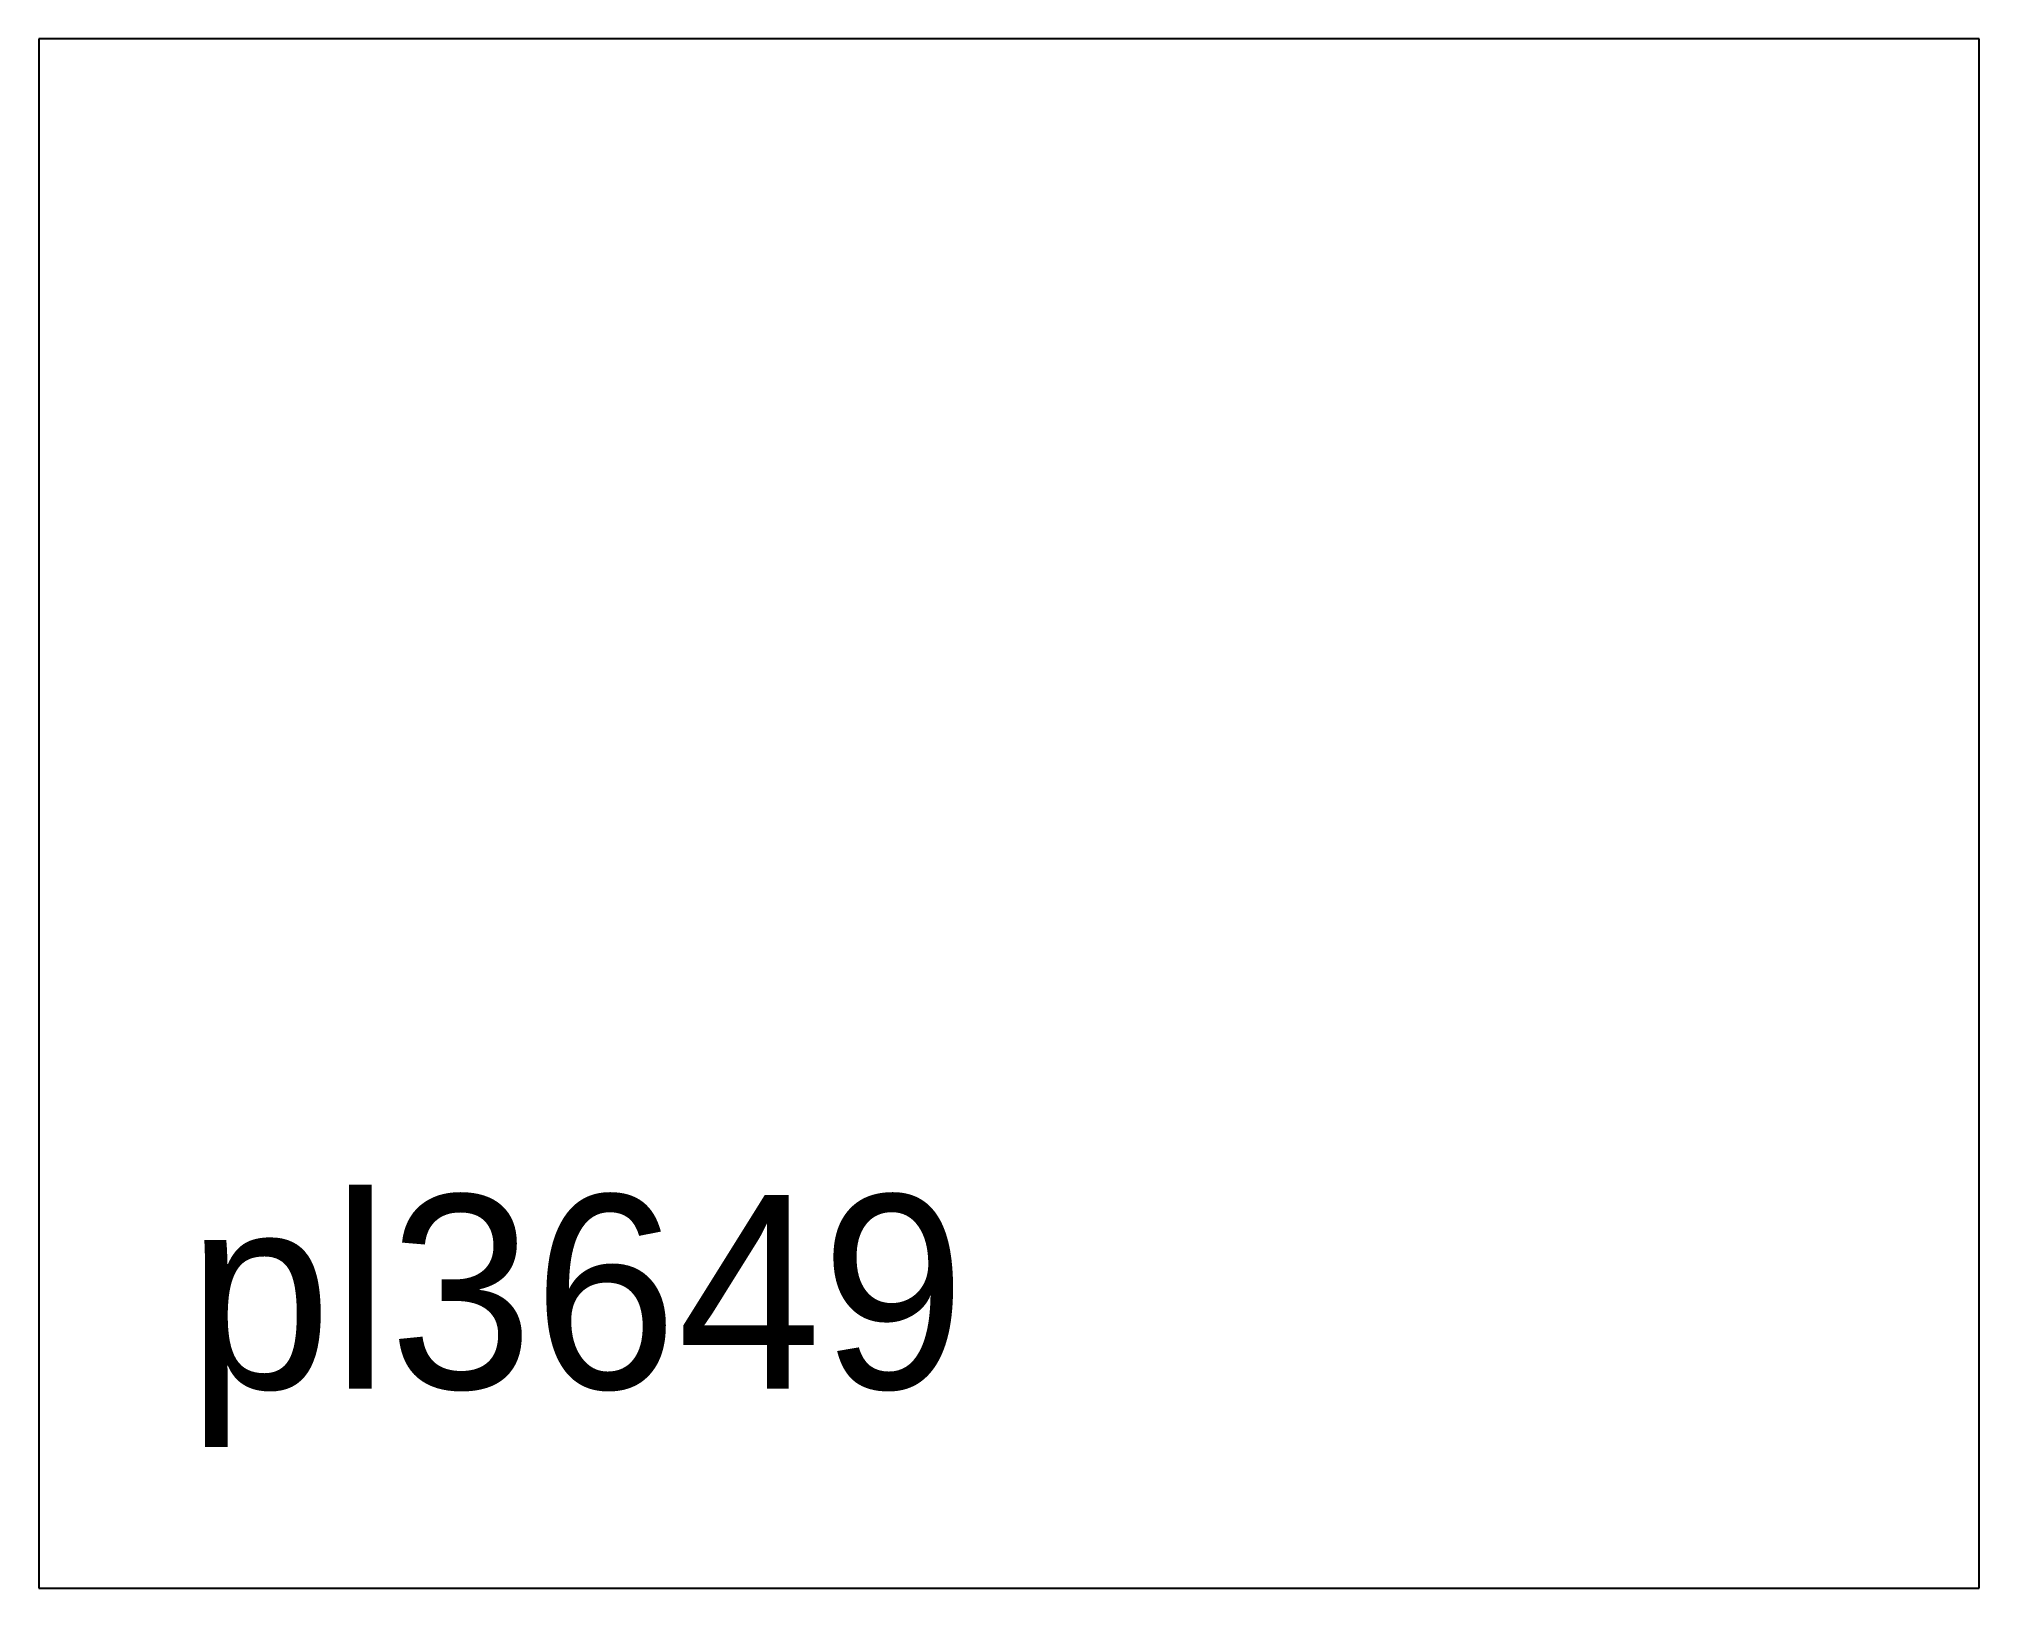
# Model space of a CAD drawing. Extents: x 0 to 10, y 0 to 8.
import ezdxf

# ---------------------------------------------------------------- set-up
doc = ezdxf.new("R2010")
doc.units = 0
doc.header["$MEASUREMENT"] = 0
doc.layers.add('BURN', color=1, linetype='CONTINUOUS')
doc.layers.add('SCRIBE', color=1, linetype='CONTINUOUS')

msp = doc.modelspace()

# ---------------------------------------------------------------- linework, layer by layer
at = {"layer": 'BURN'}
for p, q in [((10.017827, 8), (0, 8)), ((0, 8), (0, 0)), ((10.017827, 0), (10.017827, 8)), ((0, 0), (10.017827, 0))]:
    msp.add_line(p, q, dxfattribs=at)

# ---------------------------------------------------------------- texts
at = {"layer": 'SCRIBE'}
msp.add_text('pl3649', height=1, dxfattribs=at).set_placement((0.767827, 1.03))

doc.saveas('drawing.dxf')
